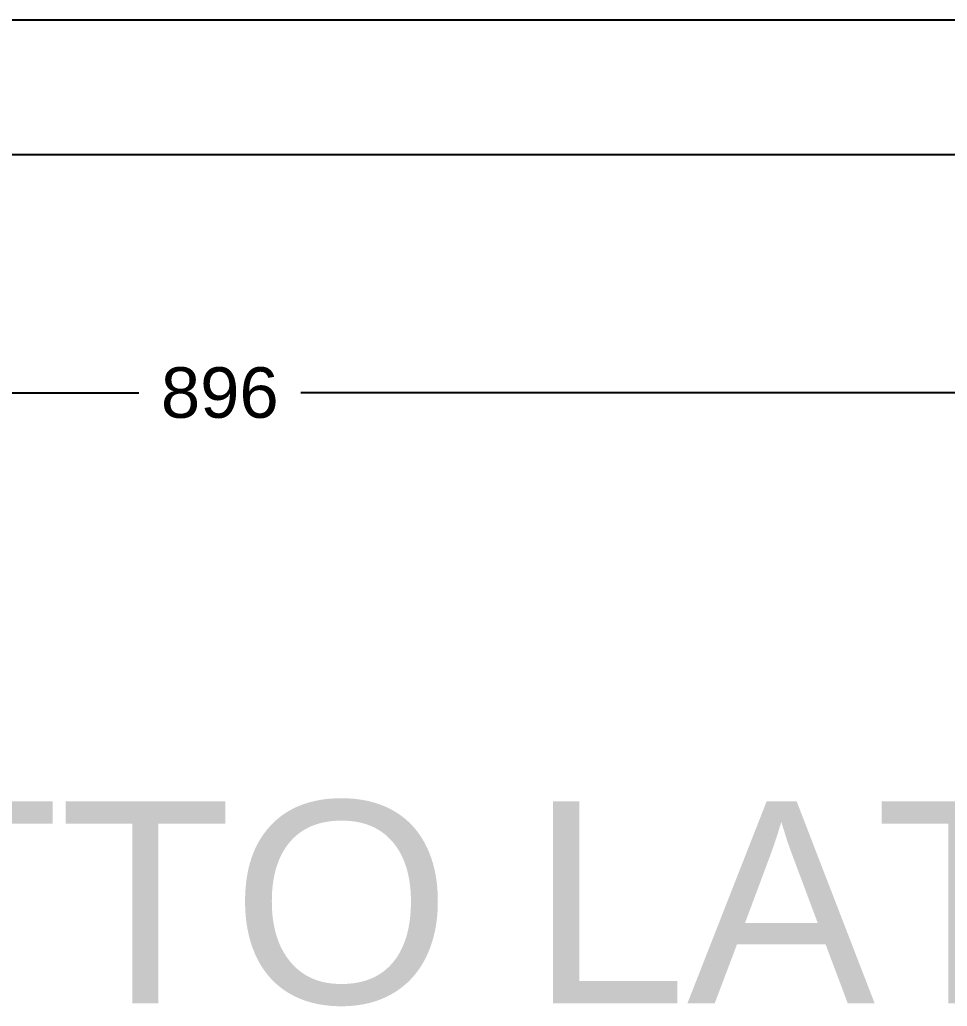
# Model space of a CAD drawing. Header units: millimetres. Extents: x 5639 to 14492, y 750 to 6820.
# Drawn here: x 10559.8 to 10743.3, y 5212.6 to 5407.9 of the extents above; entities that cross this region are included whole.
import ezdxf

# ---------------------------------------------------------------- set-up
doc = ezdxf.new("R2010")
doc.units = ezdxf.units.MM
doc.layers.get('DEFPOINTS').update_dxf_attribs({"color": 210})
for name, color, linetype in [('A-ANNO-TEXT', 3, 'Continuous'), ('A-FLOR-LEVL', 7, 'Continuous'), ('G-ANNO-DIM', 251, 'Continuous')]:
    doc.layers.add(name, color=color, linetype=linetype)
doc.styles.add('ARIAL', font='arial.ttf')
doc.styles.get("Standard").update_dxf_attribs({"font": 'arial.ttf'})
doc.dimstyles.new('1_1', dxfattribs={"dimtxt": 10, "dimasz": 5, "dimexe": 5, "dimexo": 5, "dimgap": 5, "dimtad": 0, "dimdec": 0, "dimtxsty": 'Standard', "dimblk": 'ARCHTICK', "dimcen": 2.5, "dimdle": 10, "dimadec": 0, "dimazin": 0, "dimtfac": 1, "dimtdec": 0, "dimtmove": 0, "dimatfit": 3, "dimldrblk": 'ARCHTICK', "dimfxl": 1, "dimarcsym": 0})

# ---------------------------------------------------------------- blocks, each defined once
blk = doc.blocks.new('_ArchTick')
at = {"color": 0, "linetype": 'ByBlock', "const_width": 0.15}
blk.add_lwpolyline([(-0.5, -0.5), (0.5, 0.5)], dxfattribs=at)
blk = doc.blocks.new('*D125')
at = {"layer": 'DEFPOINTS', "color": 0, "transparency": 16777216}
for p in [(10151.38, 5407.86), (10756.39, 5407.86), (10756.39, 5381.11)]:
    blk.add_point(p, dxfattribs=at)
at = {"layer": 'G-ANNO-DIM', "color": 0, "lineweight": -2, "transparency": 16777216}
for p, q in [((10151.38, 5402.86), (10151.38, 5376.11)), ((10756.39, 5402.86), (10756.39, 5376.11)), ((10141.38, 5381.11), (10437.76, 5381.11)), ((10766.39, 5381.11), (10469.99, 5381.11))]:
    blk.add_line(p, q, dxfattribs=at)
at = {"layer": 'G-ANNO-DIM', "color": 0, "lineweight": -2, "transparency": 16777216, "xscale": 5, "yscale": 5, "zscale": 5, "rotation": 180}
blk.add_blockref('_ArchTick', (10151.38, 5381.11), dxfattribs=at)
at = {"layer": 'G-ANNO-DIM', "color": 0, "lineweight": -2, "transparency": 16777216, "xscale": 5, "yscale": 5, "zscale": 5}
blk.add_blockref('_ArchTick', (10756.39, 5381.11), dxfattribs=at)
at = {"layer": 'G-ANNO-DIM', "color": 0, "transparency": 16777216, "insert": (10453.88, 5381.11), "char_height": 10, "attachment_point": 5}
blk.add_mtext('605', dxfattribs=at)
blk = doc.blocks.new('*D127')
at = {"layer": 'DEFPOINTS', "color": 0, "transparency": 16777216}
for p in [(10151.38, 5407.86), (11047.38, 5407.86), (11047.38, 5334.02)]:
    blk.add_point(p, dxfattribs=at)
at = {"layer": 'G-ANNO-DIM', "color": 0, "lineweight": -2, "transparency": 16777216}
for p, q in [((10151.38, 5402.86), (10151.38, 5329.02)), ((11047.38, 5402.86), (11047.38, 5329.02)), ((10141.38, 5334.02), (10583.33, 5334.02)), ((11057.38, 5334.02), (10615.43, 5334.02))]:
    blk.add_line(p, q, dxfattribs=at)
at = {"layer": 'G-ANNO-DIM', "color": 0, "lineweight": -2, "transparency": 16777216, "xscale": 5, "yscale": 5, "zscale": 5, "rotation": 180}
blk.add_blockref('_ArchTick', (10151.38, 5334.02), dxfattribs=at)
at = {"layer": 'G-ANNO-DIM', "color": 0, "lineweight": -2, "transparency": 16777216, "xscale": 5, "yscale": 5, "zscale": 5}
blk.add_blockref('_ArchTick', (11047.38, 5334.02), dxfattribs=at)
at = {"layer": 'G-ANNO-DIM', "color": 0, "transparency": 16777216, "insert": (10599.38, 5334.02), "char_height": 10, "attachment_point": 5}
blk.add_mtext('896', dxfattribs=at)

msp = doc.modelspace()

# ---------------------------------------------------------------- linework, layer by layer
msp.add_line((10151.38, 5407.86), (11047.38, 5407.86))
at = {"layer": 'A-FLOR-LEVL'}
msp.add_line((10018.42, 5407.86), (11101.17, 5407.86), dxfattribs=at)

# ---------------------------------------------------------------- texts
at = {"layer": 'A-ANNO-TEXT', "insert": (10300.6, 5253.21), "char_height": 40, "attachment_point": 1, "style": 'ARIAL'}
msp.add_mtext_dynamic_manual_height_columns('PROSPETTO LATERALE', width=9774.2061, gutter_width=1.26, heights=[0], dxfattribs=at)

# ---------------------------------------------------------------- dimensions: what is measured, and where the dimension line sits
at = {"layer": 'G-ANNO-DIM'}
for base, p2, picture, middle in [((10756.39, 5381.11), (10756.39, 5407.86), '*D125', (10453.88, 5381.11)), ((11047.38, 5334.02), (11047.38, 5407.86), '*D127', (10599.38, 5334.02))]:
    dim = msp.add_linear_dim(base=base, p1=(10151.38, 5407.86), p2=p2, dimstyle='1_1', dxfattribs=at)
    dim.commit()
    dim.dimension.update_dxf_attribs({"geometry": picture, "text_midpoint": middle, "dimtype": 160})

doc.saveas('drawing.dxf')
